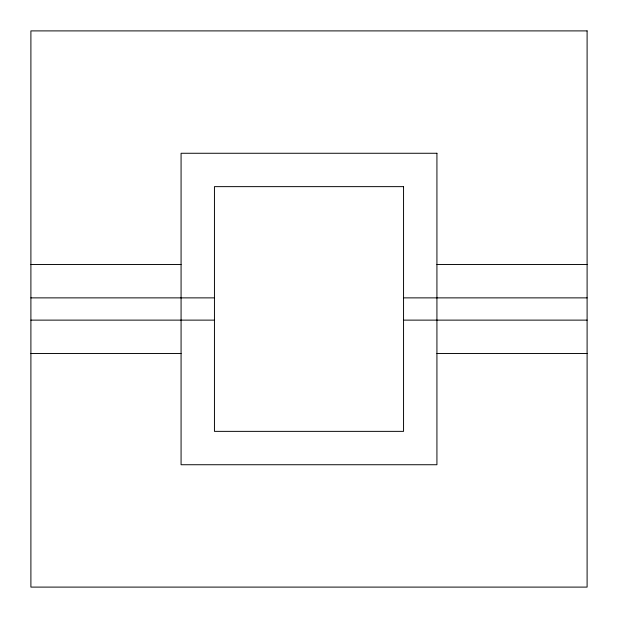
<?xml version="1.0" encoding="UTF-8"?>
<svg xmlns="http://www.w3.org/2000/svg" width="618" height="618" viewBox="0 0 618 618"><rect width="100%" height="100%" fill="white"/><g stroke="black" fill="none" stroke-linecap="round" stroke-linejoin="round"><path stroke-width="0.93" d="M30.9 264.504L181.074 264.504M436.926 264.504L587.1 264.504M30.9 297.876L214.446 297.876M403.554 297.876L587.1 297.876M30.9 320.124L214.446 320.124M403.554 320.124L587.1 320.124M30.9 353.496L181.074 353.496M436.926 353.496L587.1 353.496M587.1 30.9L30.9 30.9L30.9 587.1L587.1 587.1L587.1 30.9M436.926 153.264L181.074 153.264L181.074 464.736L436.926 464.736L436.926 153.264M403.554 186.636L214.446 186.636L214.446 431.364L403.554 431.364L403.554 186.636"/></g></svg>
